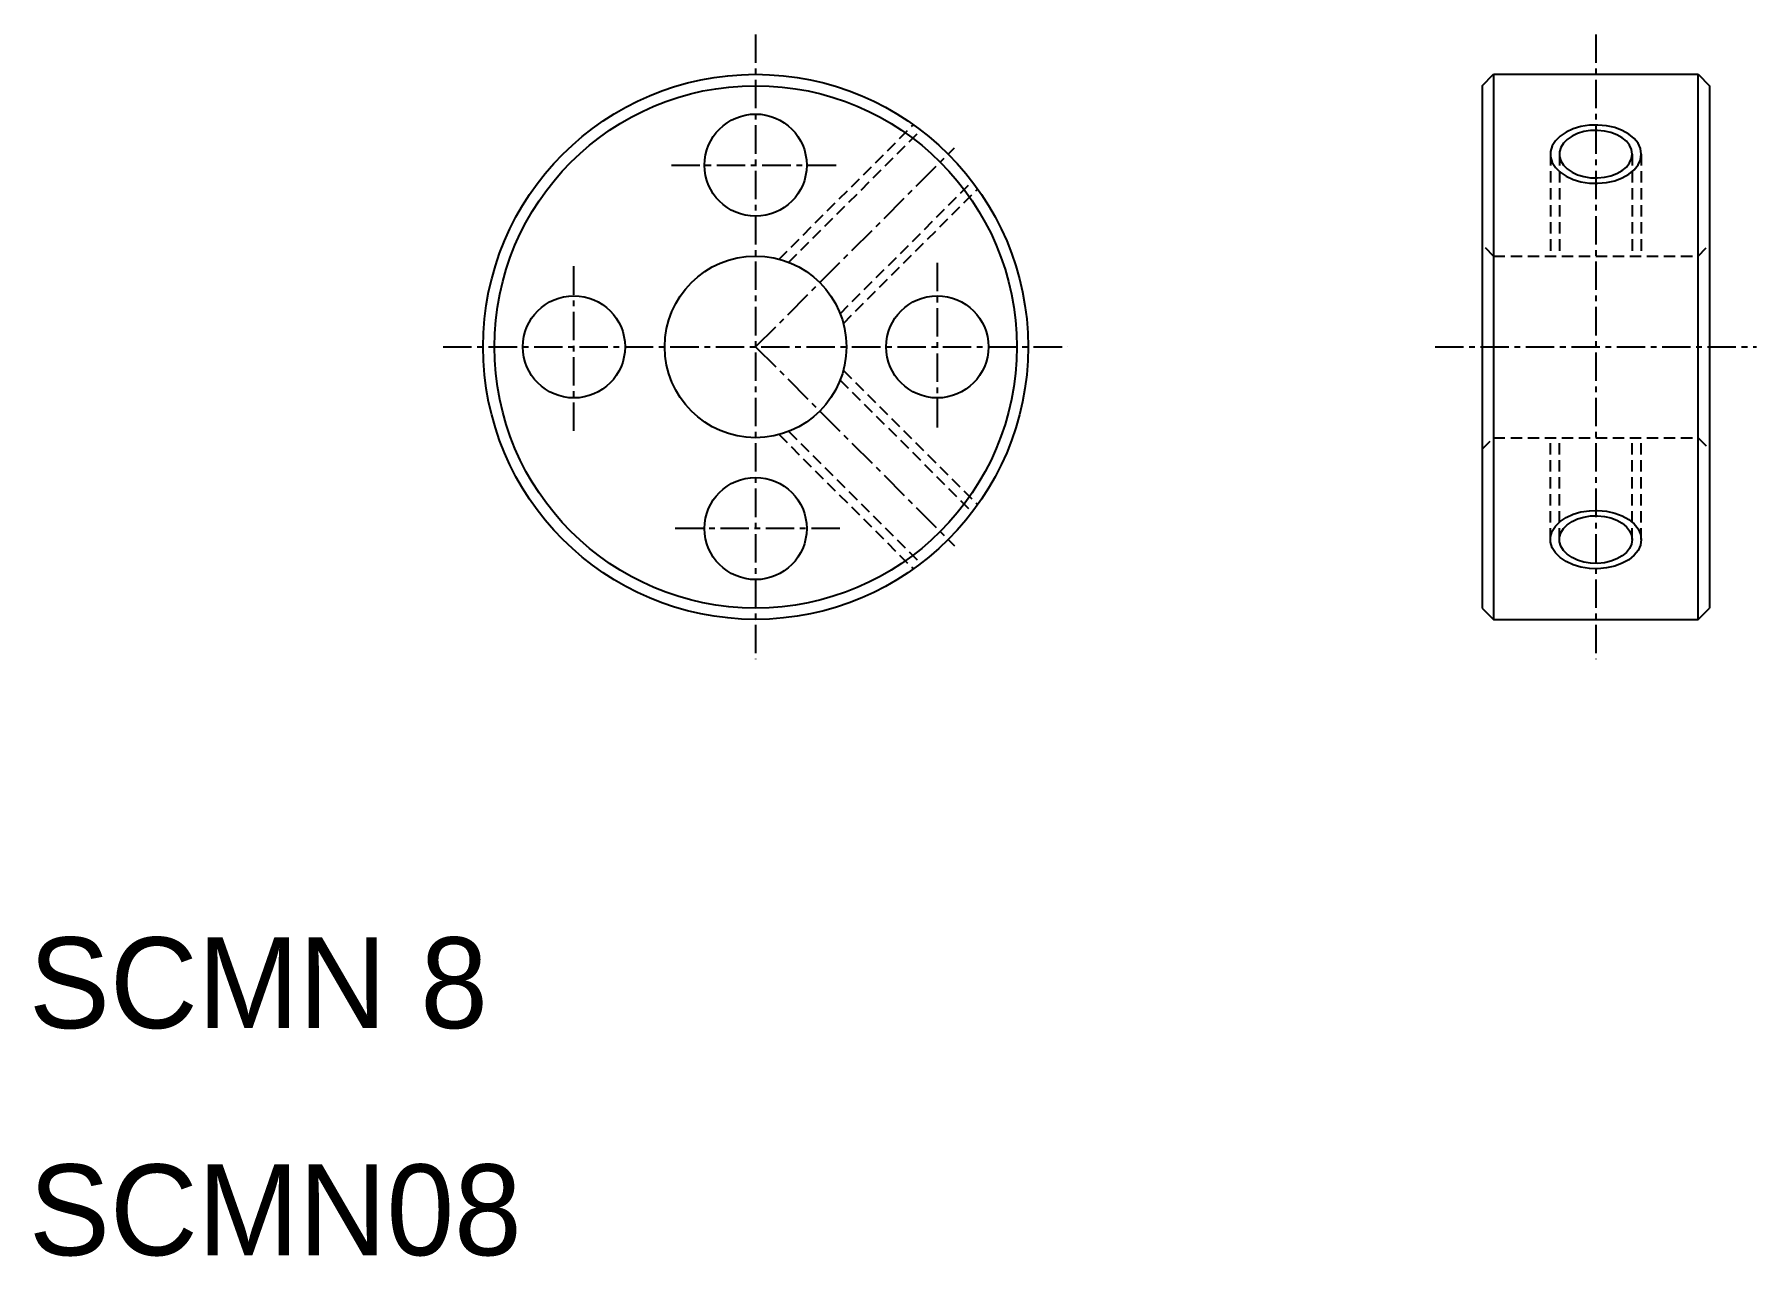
# Model space of a CAD drawing. Extents: x 10.2 to 86.1, y 9.9 to 63.8.
import ezdxf

# ---------------------------------------------------------------- set-up
doc = ezdxf.new("R2010")
doc.units = 0
doc.linetypes.add('CENTER', pattern=[2, 1.25, -0.25, 0.25, -0.25])
doc.linetypes.add('DASHED', pattern=[0.75, 0.5, -0.25])
doc.layers.get('0').update_dxf_attribs({"linetype": 'CONTINUOUS'})
doc.layers.add('CENTER', color=1, linetype='CENTER')

msp = doc.modelspace()

# ---------------------------------------------------------------- linework, layer by layer
at = {"color": 7, "linetype": 'CONTINUOUS'}
for p, q in [((74, 61.5), (74.5, 62)), ((74, 61.5), (74, 38.5)), ((74.5, 62), (74.5, 38)), ((74.5, 62), (83.5, 62)), ((76.75, 62), (76.75, 62)), ((79, 62), (79, 62)), ((83.5, 38), (83.5, 62)), ((83.5, 62), (84, 61.5)), ((84, 61.5), (84, 38.5)), ((74, 38.5), (74.5, 38)), ((74.5, 38), (83.5, 38)), ((83.5, 38), (84, 38.5))]:
    msp.add_line(p, q, dxfattribs=at)
at = {"color": 3, "linetype": 'DASHED'}
for p, q in [((43.035, 53.864), (48.952, 59.781)), ((43.461, 53.724), (49.278, 59.541)), ((77, 58.485), (77, 54)), ((77.4, 58.485), (77.4, 54)), ((80.6, 58.485), (80.6, 54)), ((81, 58.485), (81, 54)), ((45.724, 51.461), (51.541, 57.278)), ((45.864, 51.035), (51.781, 56.952)), ((74.5, 54), (74, 54.5)), ((74.5, 54), (83.5, 54)), ((83.5, 54), (84, 54.5)), ((45.724, 48.539), (51.541, 42.722)), ((45.864, 48.965), (51.781, 43.048)), ((43.461, 46.276), (49.278, 40.459)), ((43.035, 46.136), (48.952, 40.219)), ((74, 45.5), (74.5, 46)), ((74.5, 46), (83.5, 46)), ((77, 41.515), (77, 46)), ((77.4, 41.515), (77.4, 46)), ((80.6, 41.515), (80.6, 46)), ((81, 41.515), (81, 46)), ((83.5, 46), (84, 45.5))]:
    msp.add_line(p, q, dxfattribs=at)
at = {"color": 3, "flags": 128}
msp.add_lwpolyline([(81, 58.485), (80.964, 58.728), (80.857, 58.963), (80.683, 59.18), (80.447, 59.372), (80.16, 59.532), (79.831, 59.654), (79.472, 59.734), (79.095, 59.768), (78.715, 59.757), (78.346, 59.699), (78, 59.598), (77.69, 59.456), (77.428, 59.279), (77.222, 59.074), (77.081, 58.847), (77.009, 58.607), (77.009, 58.363), (77.081, 58.123), (77.222, 57.897), (77.428, 57.691), (77.69, 57.514), (78, 57.373), (78.346, 57.271), (78.715, 57.214), (79.095, 57.202), (79.472, 57.237), (79.831, 57.317), (80.16, 57.439), (80.447, 57.599), (80.683, 57.791), (80.857, 58.008), (80.964, 58.242)], close=True, dxfattribs=at)
at = {"color": 7, "linetype": 'CONTINUOUS', "flags": 128}
msp.add_lwpolyline([(80.6, 58.485), (80.571, 58.684), (80.485, 58.875), (80.346, 59.052), (80.158, 59.209), (79.928, 59.339), (79.665, 59.439), (79.377, 59.504), (79.076, 59.533), (78.772, 59.523), (78.477, 59.476), (78.2, 59.393), (77.952, 59.278), (77.742, 59.134), (77.578, 58.966), (77.465, 58.781), (77.407, 58.585), (77.407, 58.386), (77.465, 58.19), (77.578, 58.005), (77.742, 57.837), (77.952, 57.693), (78.2, 57.577), (78.477, 57.494), (78.772, 57.447), (79.076, 57.438), (79.377, 57.466), (79.665, 57.531), (79.928, 57.631), (80.158, 57.762), (80.346, 57.918), (80.485, 58.096), (80.571, 58.287)], close=True, dxfattribs=at)
at = {"color": 3, "extrusion": (0, 0, -1), "flags": 128}
msp.add_lwpolyline([(-81, 41.515), (-80.964, 41.272), (-80.857, 41.037), (-80.683, 40.82), (-80.447, 40.628), (-80.16, 40.468), (-79.831, 40.346), (-79.472, 40.266), (-79.095, 40.232), (-78.715, 40.243), (-78.346, 40.301), (-78, 40.402), (-77.69, 40.544), (-77.428, 40.721), (-77.222, 40.926), (-77.081, 41.153), (-77.009, 41.393), (-77.009, 41.637), (-77.081, 41.877), (-77.222, 42.103), (-77.428, 42.309), (-77.69, 42.486), (-78, 42.627), (-78.346, 42.729), (-78.715, 42.786), (-79.095, 42.798), (-79.472, 42.763), (-79.831, 42.683), (-80.16, 42.561), (-80.447, 42.401), (-80.683, 42.209), (-80.857, 41.992), (-80.964, 41.758)], close=True, dxfattribs=at)
at = {"color": 7, "linetype": 'CONTINUOUS', "extrusion": (0, 0, -1), "flags": 128}
msp.add_lwpolyline([(-80.6, 41.515), (-80.571, 41.316), (-80.485, 41.125), (-80.346, 40.948), (-80.158, 40.791), (-79.928, 40.661), (-79.665, 40.561), (-79.377, 40.496), (-79.076, 40.467), (-78.772, 40.477), (-78.477, 40.524), (-78.2, 40.607), (-77.952, 40.722), (-77.742, 40.866), (-77.578, 41.034), (-77.465, 41.219), (-77.407, 41.415), (-77.407, 41.614), (-77.465, 41.81), (-77.578, 41.995), (-77.742, 42.163), (-77.952, 42.307), (-78.2, 42.423), (-78.477, 42.506), (-78.772, 42.553), (-79.076, 42.562), (-79.377, 42.534), (-79.665, 42.469), (-79.928, 42.369), (-80.158, 42.238), (-80.346, 42.082), (-80.485, 41.904), (-80.571, 41.713)], close=True, dxfattribs=at)
at = {"color": 7, "linetype": 'CONTINUOUS'}
for centre, radius in [((42, 50), 12), ((42, 50), 11.5), ((42, 58), 2.25), ((42, 50), 4), ((34, 50), 2.25), ((50, 50), 2.25), ((42, 42), 2.25)]:
    msp.add_circle(centre, radius, dxfattribs=at)
at = {"layer": 'CENTER', "color": 1, "linetype": 'CENTER'}
for p, q in [((42, 63.756), (42, 36.244)), ((79, 63.756), (79, 36.244)), ((42, 50), (50.757, 58.757)), ((38.296, 58), (45.704, 58)), ((34, 46.296), (34, 53.704)), ((50, 53.704), (50, 46.296)), ((28.244, 50), (55.756, 50)), ((42, 50), (50.757, 41.243)), ((71.922, 50), (86.078, 50)), ((45.704, 42), (38.296, 42))]:
    msp.add_line(p, q, dxfattribs=at)

# ---------------------------------------------------------------- texts
at = {"color": 7, "linetype": 'CONTINUOUS'}
for s, p in [('SCMN 8', (10, 20)), ('SCMN08', (10, 10))]:
    msp.add_text(s, height=4, dxfattribs=at).set_placement(p)

doc.saveas('drawing.dxf')
